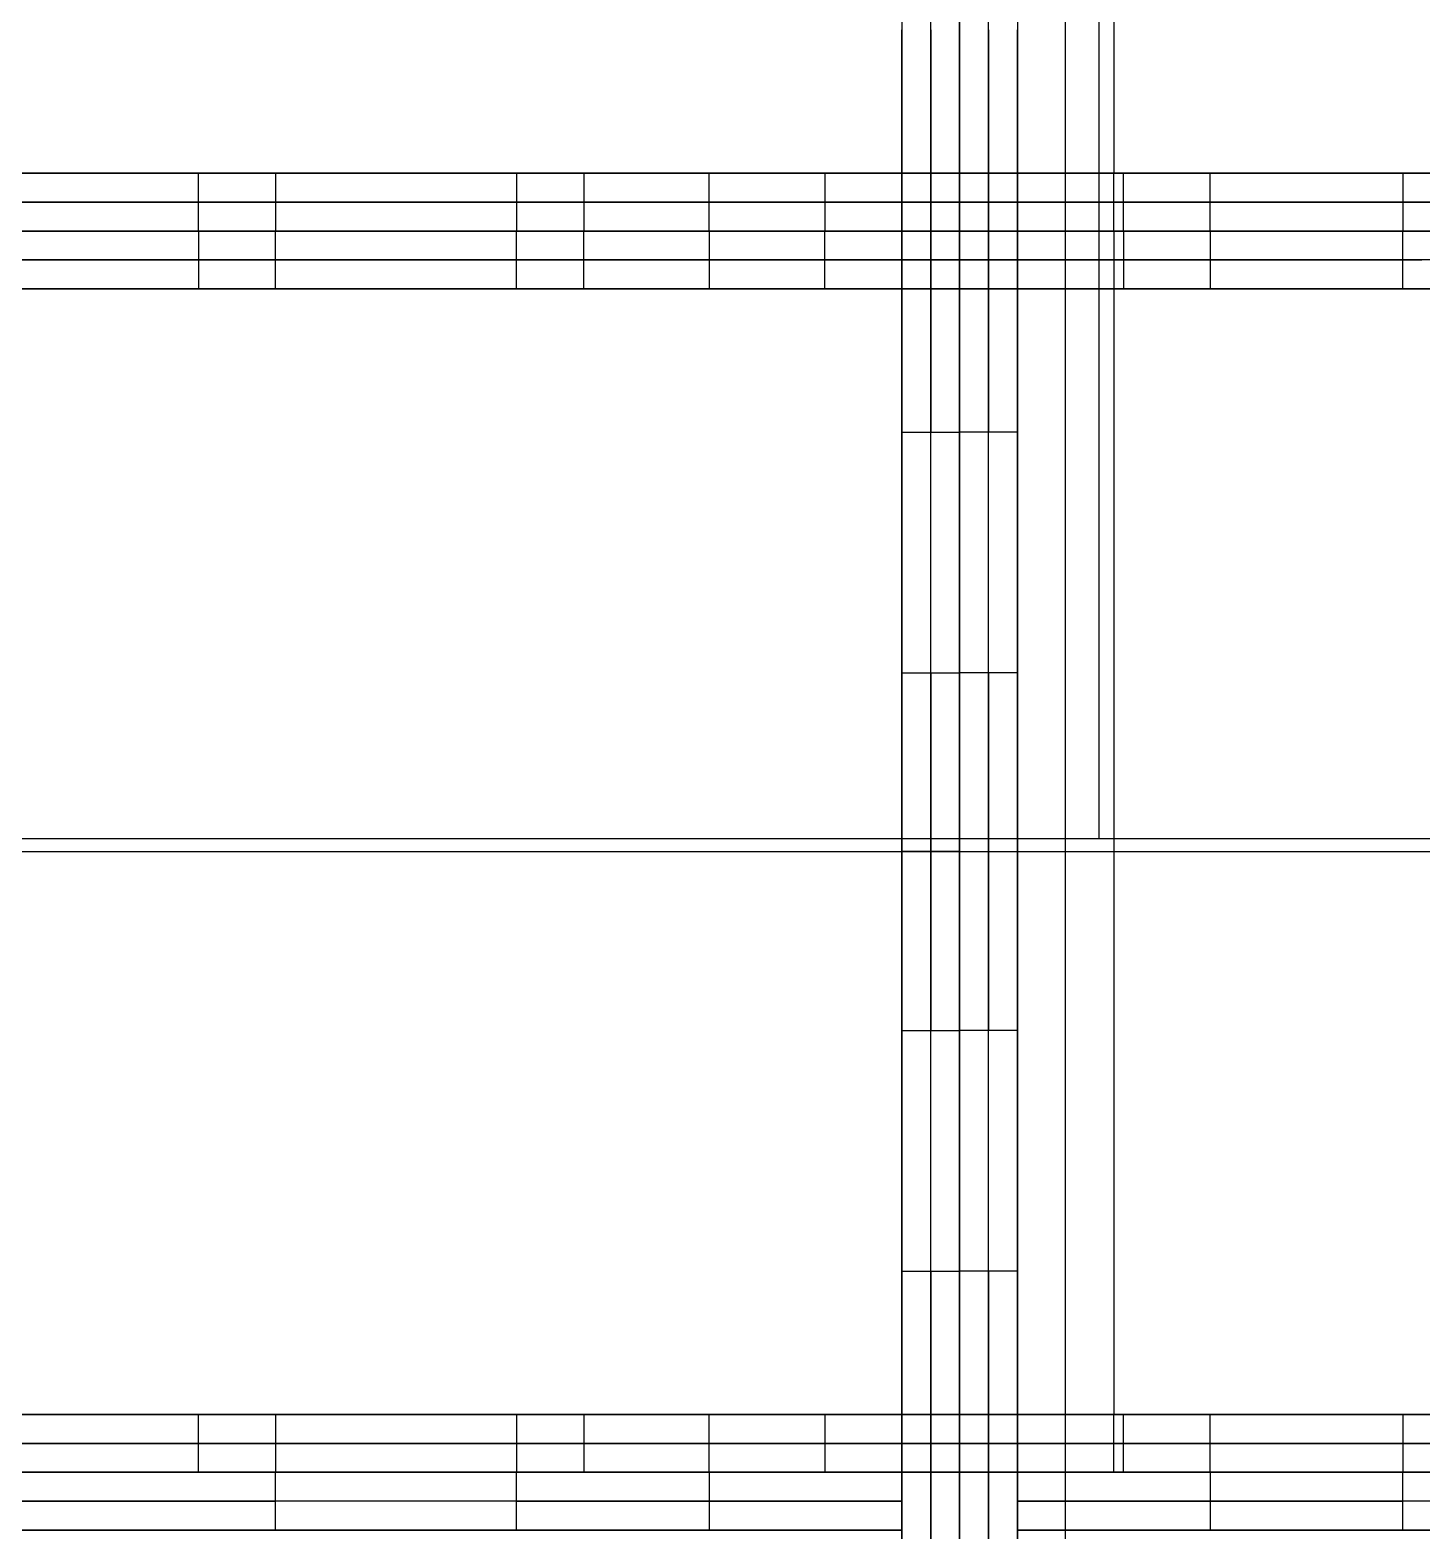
# Model space of a CAD drawing. Header units: millimetres. Extents: x 54 to 2208, y -253 to 13074.
# Drawn here: x 198.5 to 343, y 244.2 to 400 of the extents above; entities that cross this region are included whole.
import ezdxf

# ---------------------------------------------------------------- set-up
doc = ezdxf.new("R2010")
doc.units = ezdxf.units.MM
doc.header["$MEASUREMENT"] = 0
for name, color, linetype, true_color in [('Default', 178, 'Continuous', 0x000000), ('Drawers', 1, 'Continuous', 0xff0000), ('Little drawers', 15, 'Continuous', 0xa43730)]:
    doc.layers.add(name, color=color, linetype=linetype, true_color=true_color)

msp = doc.modelspace()

# ---------------------------------------------------------------- linework, layer by layer
at = {"layer": 'Default'}
for p, q in [((306, -56), (306, 544)), ((306, -56, 15), (306, 544, 15)), ((306, -56, 900), (306, 544, 900)), ((295, -42, 601), (295, 528, 601)), ((295, -42, 601), (295, 528, 601)), ((295, -22, 616), (295, 508, 616)), ((309.5, 316, 905), (309.5, 487, 905)), ((107, 316, 905), (512, 316, 905)), ((107, 316, 915), (512, 316, 915)), ((107, 316, 910), (512, 316, 910)), ((306, 175, 915), (306, 316, 915)), ((309.5, 316, 905), (309.5, 316, 915))]:
    msp.add_line(p, q, dxfattribs=at)
at = {"layer": 'Drawers'}
for p, q in [((311, 502, 15), (311, 385.09, 15)), ((311, 502, 21), (311, 385.09, 21)), ((311, 502, 304), (311, 385.09, 304)), ((311, 502, 310), (311, 385.09, 310)), ((522, 385.09, 113.81), (100, 385.09, 113.81)), ((100, 385.09, 64.41), (522, 385.09, 64.41)), ((522, 385.09, 402.81), (100, 385.09, 402.81)), ((100, 385.09, 353.41), (522, 385.09, 353.41)), ((176, 385.09, 15), (256, 385.09, 15)), ((256, 385.09, 21), (176, 385.09, 21)), ((176, 385.09, 304), (256, 385.09, 304)), ((256, 385.09, 310), (176, 385.09, 310)), ((216, 379.09, 15), (216, 385.09, 15)), ((216, 379.09, 304), (216, 385.09, 304)), ((256, 385.09, 15), (256, 379.09, 15)), ((256, 385.09, 21), (281, 385.09, 21)), ((256, 385.09, 304), (256, 379.09, 304)), ((256, 385.09, 310), (281, 385.09, 310)), ((281, 385.09, 15), (281, 379.09, 15)), ((281, 385.09, 15), (343, 385.09, 15)), ((343, 385.09, 21), (281, 385.09, 21)), ((281, 385.09, 304), (281, 379.09, 304)), ((281, 385.09, 304), (343, 385.09, 304)), ((343, 385.09, 310), (281, 385.09, 310)), ((311, 379.09, 113.81), (311, 385.09, 113.81)), ((311, 385.09, 21), (311, 385.09, 113.81)), ((311, 379.09, 402.81), (311, 385.09, 402.81)), ((311, 385.09, 310), (311, 385.09, 402.81)), ((312, 379.09, 15), (312, 385.09, 15)), ((312, 379.09, 304), (312, 385.09, 304)), ((100, 382.09, 113.81), (522, 382.09, 113.81)), ((100, 382.09, 402.81), (522, 382.09, 402.81)), ((256, 382.09, 15), (176, 382.09, 15)), ((256, 382.09, 304), (176, 382.09, 304)), ((343, 382.09, 15), (281, 382.09, 15)), ((343, 382.09, 304), (281, 382.09, 304)), ((94, 379.09, 64.41), (528, 379.09, 64.41)), ((94, 379.09, 64.41), (528, 379.09, 64.41)), ((94, 379.09, 353.41), (528, 379.09, 353.41)), ((94, 379.09, 353.41), (528, 379.09, 353.41)), ((100, 379.09, 113.81), (522, 379.09, 113.81)), ((522, 379.09, 113.81), (100, 379.09, 113.81)), ((522, 379.09, 402.81), (100, 379.09, 402.81)), ((100, 379.09, 402.81), (522, 379.09, 402.81)), ((256, 379.09, 15), (176, 379.09, 15)), ((176, 379.09, 15), (256, 379.09, 15)), ((176, 379.09, 304), (256, 379.09, 304)), ((256, 379.09, 304), (176, 379.09, 304)), ((216, 379.09, 15), (216, 373.09, 15)), ((216, 379.09, 304), (216, 373.09, 304)), ((256, 379.09, 15), (281, 379.09, 15)), ((256, 373.09, 15), (256, 379.09, 15)), ((256, 379.09, 21), (256, 379.09, 15)), ((281, 379.09, 21), (256, 379.09, 21)), ((281, 379.09, 18), (256, 379.09, 18)), ((281, 379.09, 15), (256, 379.09, 15)), ((256, 379.09, 21), (281, 379.09, 21)), ((256, 379.09, 15), (256, 379.09, 21)), ((256, 379.09, 18), (281, 379.09, 18)), ((281, 379.09, 304), (256, 379.09, 304)), ((256, 379.09, 310), (281, 379.09, 310)), ((256, 379.09, 304), (256, 379.09, 310)), ((256, 379.09, 307), (281, 379.09, 307)), ((256, 379.09, 304), (281, 379.09, 304)), ((256, 373.09, 304), (256, 379.09, 304)), ((256, 379.09, 310), (256, 379.09, 304)), ((281, 379.09, 310), (256, 379.09, 310)), ((281, 379.09, 307), (256, 379.09, 307)), ((268.5, 379.09, 15), (268.5, 379.09, 21)), ((268.5, 379.09, 15), (268.5, 379.09, 21)), ((268.5, 379.09, 304), (268.5, 379.09, 310)), ((268.5, 379.09, 304), (268.5, 379.09, 310)), ((281, 373.09, 15), (281, 379.09, 15)), ((281, 379.09, 15), (281, 379.09, 21)), ((343, 379.09, 15), (281, 379.09, 15)), ((281, 379.09, 21), (281, 379.09, 15)), ((281, 379.09, 15), (343, 379.09, 15)), ((281, 379.09, 310), (281, 379.09, 304)), ((281, 379.09, 304), (343, 379.09, 304)), ((281, 373.09, 304), (281, 379.09, 304)), ((281, 379.09, 304), (281, 379.09, 310)), ((343, 379.09, 304), (281, 379.09, 304)), ((311, 379.09, 113.81), (311, 379.09, 15)), ((311, 379.09, 113.81), (311, 373.09, 113.81)), ((311, 379.09, 15), (311, 379.09, 113.81)), ((311, 379.09, 304), (311, 379.09, 402.81)), ((311, 379.09, 402.81), (311, 379.09, 304)), ((311, 379.09, 402.81), (311, 373.09, 402.81)), ((312, 379.09, 15), (312, 373.09, 15)), ((312, 379.09, 304), (312, 373.09, 304)), ((522, 376.09, 113.81), (100, 376.09, 113.81)), ((522, 376.09, 402.81), (100, 376.09, 402.81)), ((176, 376.09, 15), (256, 376.09, 15)), ((176, 376.09, 304), (256, 376.09, 304)), ((281, 376.09, 15), (343, 376.09, 15)), ((281, 376.09, 304), (343, 376.09, 304)), ((100, 373.09, 113.81), (522, 373.09, 113.81)), ((100, 373.09, 64.41), (522, 373.09, 64.41)), ((100, 373.09, 402.81), (522, 373.09, 402.81)), ((100, 373.09, 353.41), (522, 373.09, 353.41)), ((256, 373.09, 15), (176, 373.09, 15)), ((176, 373.09, 21), (256, 373.09, 21)), ((256, 373.09, 304), (176, 373.09, 304)), ((176, 373.09, 310), (256, 373.09, 310)), ((281, 373.09, 21), (256, 373.09, 21)), ((281, 373.09, 310), (256, 373.09, 310)), ((343, 373.09, 15), (281, 373.09, 15)), ((281, 373.09, 21), (343, 373.09, 21)), ((343, 373.09, 304), (281, 373.09, 304)), ((281, 373.09, 310), (343, 373.09, 310)), ((311, 373.09, 15), (311, 256.18, 15)), ((311, 373.09, 21), (311, 256.18, 21)), ((311, 373.09, 113.81), (311, 373.09, 21)), ((311, 373.09, 304), (311, 256.18, 304)), ((311, 373.09, 310), (311, 256.18, 310)), ((311, 373.09, 402.81), (311, 373.09, 310)), ((100, 314.64, 15), (522, 314.64, 15)), ((100, 314.64, 21), (522, 314.64, 21)), ((100, 314.64, 304), (522, 314.64, 304)), ((100, 314.64, 310), (522, 314.64, 310)), ((522, 256.18, 113.81), (100, 256.18, 113.81)), ((100, 256.18, 64.41), (522, 256.18, 64.41)), ((522, 256.18, 402.81), (100, 256.18, 402.81)), ((100, 256.18, 353.41), (522, 256.18, 353.41)), ((176, 256.18, 15), (256, 256.18, 15)), ((256, 256.18, 21), (176, 256.18, 21)), ((176, 256.18, 304), (256, 256.18, 304)), ((256, 256.18, 310), (176, 256.18, 310)), ((216, 250.18, 15), (216, 256.18, 15)), ((216, 250.18, 304), (216, 256.18, 304)), ((256, 256.18, 15), (256, 250.18, 15)), ((256, 256.18, 21), (281, 256.18, 21)), ((256, 256.18, 304), (256, 250.18, 304)), ((256, 256.18, 310), (281, 256.18, 310)), ((281, 256.18, 15), (281, 250.18, 15)), ((281, 256.18, 15), (343, 256.18, 15)), ((343, 256.18, 21), (281, 256.18, 21)), ((281, 256.18, 304), (281, 250.18, 304)), ((281, 256.18, 304), (343, 256.18, 304)), ((343, 256.18, 310), (281, 256.18, 310)), ((311, 250.18, 113.81), (311, 256.18, 113.81)), ((311, 256.18, 21), (311, 256.18, 113.81)), ((311, 250.18, 402.81), (311, 256.18, 402.81)), ((311, 256.18, 310), (311, 256.18, 402.81)), ((312, 250.18, 15), (312, 256.18, 15)), ((312, 250.18, 304), (312, 256.18, 304)), ((100, 253.18, 113.81), (522, 253.18, 113.81)), ((100, 253.18, 402.81), (522, 253.18, 402.81)), ((256, 253.18, 15), (176, 253.18, 15)), ((256, 253.18, 304), (176, 253.18, 304)), ((343, 253.18, 15), (281, 253.18, 15)), ((343, 253.18, 304), (281, 253.18, 304)), ((94, 250.18, 64.41), (528, 250.18, 64.41)), ((94, 250.18, 353.41), (528, 250.18, 353.41)), ((522, 250.18, 113.81), (100, 250.18, 113.81)), ((522, 250.18, 402.81), (100, 250.18, 402.81)), ((176, 250.18, 15), (256, 250.18, 15)), ((176, 250.18, 304), (256, 250.18, 304)), ((281, 250.18, 15), (256, 250.18, 15)), ((256, 250.18, 21), (281, 250.18, 21)), ((256, 250.18, 15), (256, 250.18, 21)), ((256, 250.18, 18), (281, 250.18, 18)), ((281, 250.18, 304), (256, 250.18, 304)), ((256, 250.18, 310), (281, 250.18, 310)), ((256, 250.18, 304), (256, 250.18, 310)), ((256, 250.18, 307), (281, 250.18, 307)), ((268.5, 250.18, 15), (268.5, 250.18, 21)), ((268.5, 250.18, 304), (268.5, 250.18, 310)), ((281, 250.18, 21), (281, 250.18, 15)), ((281, 250.18, 15), (343, 250.18, 15)), ((281, 250.18, 310), (281, 250.18, 304)), ((281, 250.18, 304), (343, 250.18, 304)), ((311, 250.18, 15), (311, 250.18, 113.81)), ((311, 250.18, 304), (311, 250.18, 402.81))]:
    msp.add_line(p, q, dxfattribs=at)
at = {"layer": 'Little drawers'}
for p, q in [((292, 379.09, 699.81), (292, 508, 699.81)), ((295, 508, 699.81), (295, 379.09, 699.81)), ((295, 508, 699.81), (295, 379.09, 699.81)), ((298, 379.09, 699.81), (298, 508, 699.81)), ((289, 502, 699.81), (289, 385.09, 699.81)), ((289, 502, 650.41), (289, 385.09, 650.41)), ((295, 502, 650.41), (295, 385.09, 650.41)), ((295, 502, 650.41), (295, 385.09, 650.41)), ((301, 502, 699.81), (301, 385.09, 699.81)), ((301, 502, 650.41), (301, 385.09, 650.41)), ((289, 385.09, 601), (289, 399.97, 601)), ((289, 385.09, 607), (289, 399.97, 607)), ((292, 399.97, 601), (292, 379.09, 601)), ((295, 379.09, 601), (295, 399.97, 601)), ((295, 379.09, 601), (295, 399.97, 601)), ((298, 399.97, 601), (298, 379.09, 601)), ((301, 385.09, 601), (301, 399.97, 601)), ((301, 399.97, 607), (301, 385.09, 607)), ((84, 385.09, 699.81), (289, 385.09, 699.81)), ((84, 385.09, 650.41), (289, 385.09, 650.41)), ((224, 385.09, 601), (149, 385.09, 601)), ((149, 385.09, 607), (224, 385.09, 607)), ((224, 385.09, 601), (224, 379.09, 601)), ((249, 385.09, 607), (224, 385.09, 607)), ((289, 385.09, 601), (249, 385.09, 601)), ((249, 385.09, 601), (249, 379.09, 601)), ((249, 385.09, 607), (289, 385.09, 607)), ((269, 379.09, 601), (269, 385.09, 601)), ((289, 379.09, 601), (289, 385.09, 601)), ((289, 385.09, 699.81), (289, 379.09, 699.81)), ((289, 385.09, 699.81), (289, 385.09, 665.91)), ((289, 385.09, 640.91), (289, 385.09, 607)), ((289, 385.09, 665.91), (289, 385.09, 640.91)), ((295, 385.09, 601), (289, 385.09, 601)), ((295, 379.09, 665.91), (295, 385.09, 665.91)), ((295, 385.09, 665.91), (295, 385.09, 640.91)), ((295, 385.09, 640.91), (295, 379.09, 640.91)), ((295, 379.09, 653.41), (295, 385.09, 653.41)), ((295, 385.09, 640.91), (295, 379.09, 640.91)), ((295, 385.09, 665.91), (295, 385.09, 640.91)), ((295, 379.09, 665.91), (295, 385.09, 665.91)), ((295, 379.09, 653.41), (295, 385.09, 653.41)), ((295, 385.09, 601), (301, 385.09, 601)), ((341, 385.09, 601), (301, 385.09, 601)), ((301, 385.09, 607), (341, 385.09, 607)), ((301, 379.09, 601), (301, 385.09, 601)), ((301, 385.09, 665.91), (301, 385.09, 699.81)), ((301, 385.09, 699.81), (301, 379.09, 699.81)), ((301, 385.09, 699.81), (506, 385.09, 699.81)), ((301, 385.09, 665.91), (301, 385.09, 640.91)), ((301, 385.09, 607), (301, 385.09, 640.91)), ((301, 385.09, 650.41), (506, 385.09, 650.41)), ((321, 379.09, 601), (321, 385.09, 601)), ((341, 385.09, 601), (341, 379.09, 601)), ((366, 385.09, 607), (341, 385.09, 607)), ((289, 382.09, 699.81), (84, 382.09, 699.81)), ((149, 382.09, 601), (224, 382.09, 601)), ((249, 382.09, 601), (289, 382.09, 601)), ((295, 382.09, 640.91), (295, 382.09, 665.91)), ((295, 382.09, 665.91), (295, 382.09, 640.91)), ((301, 382.09, 601), (341, 382.09, 601)), ((506, 382.09, 699.81), (301, 382.09, 699.81)), ((78, 379.09, 650.41), (295, 379.09, 650.41)), ((78, 379.09, 650.41), (295, 379.09, 650.41)), ((84, 379.09, 699.81), (289, 379.09, 699.81)), ((84, 379.09, 699.81), (289, 379.09, 699.81)), ((224, 379.09, 601), (149, 379.09, 601)), ((224, 379.09, 601), (149, 379.09, 601)), ((224, 373.09, 601), (224, 379.09, 601)), ((249, 379.09, 601), (224, 379.09, 601)), ((249, 379.09, 607), (224, 379.09, 607)), ((224, 379.09, 607), (224, 379.09, 601)), ((224, 379.09, 604), (249, 379.09, 604)), ((224, 379.09, 601), (249, 379.09, 601)), ((224, 379.09, 607), (224, 379.09, 601)), ((249, 379.09, 607), (224, 379.09, 607)), ((249, 379.09, 604), (224, 379.09, 604)), ((236.5, 379.09, 601), (236.5, 379.09, 607)), ((236.5, 379.09, 601), (236.5, 379.09, 607)), ((249, 373.09, 601), (249, 379.09, 601)), ((249, 379.09, 601), (249, 379.09, 607)), ((289, 379.09, 601), (249, 379.09, 601)), ((249, 379.09, 601), (249, 379.09, 607)), ((289, 379.09, 601), (249, 379.09, 601)), ((269, 379.09, 601), (269, 373.09, 601)), ((289, 379.09, 601), (289, 379.09, 640.91)), ((289, 379.09, 640.91), (295, 379.09, 640.91)), ((289, 379.09, 665.91), (295, 379.09, 665.91)), ((289, 379.09, 665.91), (289, 379.09, 699.81)), ((289, 373.09, 601), (289, 379.09, 601)), ((289, 379.09, 699.81), (289, 373.09, 699.81)), ((295, 379.09, 601), (289, 379.09, 601)), ((289, 379.09, 699.81), (295, 379.09, 699.81)), ((295, 379.09, 607), (289, 379.09, 607)), ((295, 379.09, 682.86), (289, 379.09, 682.86)), ((289, 379.09, 640.91), (289, 379.09, 601)), ((289, 379.09, 640.91), (295, 379.09, 640.91)), ((289, 379.09, 665.91), (295, 379.09, 665.91)), ((289, 379.09, 699.81), (289, 379.09, 665.91)), ((289, 379.09, 699.81), (295, 379.09, 699.81)), ((289, 379.09, 601), (295, 379.09, 601)), ((295, 379.09, 682.86), (289, 379.09, 682.86)), ((295, 379.09, 607), (289, 379.09, 607)), ((292, 379.09, 640.91), (292, 379.09, 601)), ((292, 379.09, 699.81), (292, 379.09, 665.91)), ((292, 250.18, 699.81), (292, 379.09, 699.81)), ((292, 379.09, 601), (292, 358.21, 601)), ((292, 379.09, 665.91), (292, 379.09, 699.81)), ((292, 379.09, 601), (292, 379.09, 640.91)), ((295, 379.09, 665.91), (295, 379.09, 640.91)), ((295, 373.09, 665.91), (295, 379.09, 665.91)), ((295, 379.09, 640.91), (295, 373.09, 640.91)), ((295, 379.09, 601), (295, 379.09, 640.91)), ((295, 358.21, 601), (295, 379.09, 601)), ((295, 379.09, 699.81), (295, 250.18, 699.81)), ((295, 379.09, 665.91), (295, 379.09, 699.81)), ((295, 379.09, 653.41), (295, 373.09, 653.41)), ((301, 379.09, 665.91), (295, 379.09, 665.91)), ((295, 379.09, 640.91), (295, 379.09, 665.91)), ((301, 379.09, 640.91), (295, 379.09, 640.91)), ((295, 379.09, 640.91), (295, 373.09, 640.91)), ((295, 373.09, 665.91), (295, 379.09, 665.91)), ((295, 379.09, 601), (295, 379.09, 640.91)), ((295, 358.21, 601), (295, 379.09, 601)), ((295, 379.09, 699.81), (295, 250.18, 699.81)), ((295, 379.09, 665.91), (295, 379.09, 699.81)), ((295, 379.09, 601), (301, 379.09, 601)), ((301, 379.09, 699.81), (295, 379.09, 699.81)), ((295, 379.09, 650.41), (512, 379.09, 650.41)), ((295, 379.09, 653.41), (295, 373.09, 653.41)), ((295, 379.09, 607), (301, 379.09, 607)), ((295, 379.09, 682.86), (301, 379.09, 682.86)), ((295, 379.09, 665.91), (295, 379.09, 640.91)), ((295, 379.09, 640.91), (295, 379.09, 601)), ((295, 379.09, 699.81), (295, 379.09, 665.91)), ((301, 379.09, 665.91), (295, 379.09, 665.91)), ((295, 379.09, 640.91), (295, 379.09, 665.91)), ((301, 379.09, 640.91), (295, 379.09, 640.91)), ((295, 379.09, 640.91), (295, 379.09, 601)), ((295, 379.09, 699.81), (295, 379.09, 665.91)), ((301, 379.09, 699.81), (295, 379.09, 699.81)), ((301, 379.09, 601), (295, 379.09, 601)), ((295, 379.09, 650.41), (512, 379.09, 650.41)), ((295, 379.09, 682.86), (301, 379.09, 682.86)), ((295, 379.09, 607), (301, 379.09, 607)), ((298, 379.09, 640.91), (298, 379.09, 601)), ((298, 379.09, 699.81), (298, 379.09, 665.91)), ((298, 250.18, 699.81), (298, 379.09, 699.81)), ((298, 379.09, 601), (298, 358.21, 601)), ((298, 379.09, 665.91), (298, 379.09, 699.81)), ((298, 379.09, 601), (298, 379.09, 640.91)), ((301, 379.09, 699.81), (506, 379.09, 699.81)), ((301, 379.09, 665.91), (301, 379.09, 699.81)), ((301, 379.09, 601), (301, 379.09, 640.91)), ((341, 379.09, 601), (301, 379.09, 601)), ((301, 373.09, 601), (301, 379.09, 601)), ((301, 379.09, 699.81), (301, 373.09, 699.81)), ((301, 379.09, 699.81), (506, 379.09, 699.81)), ((301, 379.09, 699.81), (301, 379.09, 665.91)), ((301, 379.09, 640.91), (301, 379.09, 601)), ((341, 379.09, 601), (301, 379.09, 601)), ((321, 379.09, 601), (321, 373.09, 601)), ((341, 373.09, 601), (341, 379.09, 601)), ((366, 379.09, 601), (341, 379.09, 601)), ((366, 379.09, 607), (341, 379.09, 607)), ((341, 379.09, 607), (341, 379.09, 601)), ((341, 379.09, 604), (366, 379.09, 604)), ((341, 379.09, 601), (366, 379.09, 601)), ((341, 379.09, 607), (341, 379.09, 601)), ((366, 379.09, 607), (341, 379.09, 607)), ((366, 379.09, 604), (341, 379.09, 604)), ((289, 376.09, 699.81), (84, 376.09, 699.81)), ((149, 376.09, 601), (224, 376.09, 601)), ((249, 376.09, 601), (289, 376.09, 601)), ((295, 376.09, 640.91), (295, 376.09, 665.91)), ((295, 376.09, 665.91), (295, 376.09, 640.91)), ((301, 376.09, 601), (341, 376.09, 601)), ((506, 376.09, 699.81), (301, 376.09, 699.81)), ((84, 373.09, 699.81), (289, 373.09, 699.81)), ((84, 373.09, 650.41), (289, 373.09, 650.41)), ((224, 373.09, 601), (149, 373.09, 601)), ((224, 373.09, 607), (149, 373.09, 607)), ((249, 373.09, 607), (224, 373.09, 607)), ((289, 373.09, 601), (249, 373.09, 601)), ((289, 373.09, 607), (249, 373.09, 607)), ((289, 358.21, 601), (289, 373.09, 601)), ((289, 358.21, 607), (289, 373.09, 607)), ((289, 373.09, 699.81), (289, 373.09, 665.91)), ((289, 373.09, 640.91), (289, 373.09, 607)), ((289, 373.09, 640.91), (289, 373.09, 665.91)), ((289, 373.09, 699.81), (289, 256.18, 699.81)), ((295, 373.09, 601), (289, 373.09, 601)), ((289, 373.09, 650.41), (289, 256.18, 650.41)), ((295, 373.09, 640.91), (295, 373.09, 665.91)), ((295, 373.09, 650.41), (295, 256.18, 650.41)), ((295, 373.09, 640.91), (295, 373.09, 665.91)), ((295, 373.09, 650.41), (295, 256.18, 650.41)), ((295, 373.09, 601), (301, 373.09, 601)), ((301, 358.21, 601), (301, 373.09, 601)), ((341, 373.09, 601), (301, 373.09, 601)), ((341, 373.09, 607), (301, 373.09, 607)), ((301, 373.09, 607), (301, 358.21, 607)), ((301, 373.09, 665.91), (301, 373.09, 699.81)), ((301, 373.09, 699.81), (506, 373.09, 699.81)), ((301, 373.09, 640.91), (301, 373.09, 665.91)), ((301, 373.09, 699.81), (301, 256.18, 699.81)), ((301, 373.09, 607), (301, 373.09, 640.91)), ((301, 373.09, 650.41), (506, 373.09, 650.41)), ((301, 373.09, 650.41), (301, 256.18, 650.41)), ((366, 373.09, 607), (341, 373.09, 607)), ((289, 358.21, 601), (295, 358.21, 601)), ((289, 333.21, 607), (289, 358.21, 607)), ((295, 333.21, 601), (295, 358.21, 601)), ((295, 333.21, 607), (295, 358.21, 607)), ((295, 358.21, 607), (295, 358.21, 601)), ((295, 358.21, 604), (295, 333.21, 604)), ((295, 358.21, 601), (295, 333.21, 601)), ((301, 358.21, 601), (295, 358.21, 601)), ((295, 358.21, 607), (295, 358.21, 601)), ((295, 333.21, 607), (295, 358.21, 607)), ((295, 333.21, 604), (295, 358.21, 604)), ((301, 333.21, 607), (301, 358.21, 607)), ((295, 345.71, 601), (295, 345.71, 607)), ((295, 345.71, 601), (295, 345.71, 607)), ((289, 333.21, 601), (295, 333.21, 601)), ((289, 296.06, 601), (289, 333.21, 601)), ((289, 296.06, 607), (289, 333.21, 607)), ((292, 333.21, 601), (292, 296.06, 601)), ((295, 333.21, 601), (295, 333.21, 607)), ((295, 296.06, 601), (295, 333.21, 601)), ((301, 333.21, 601), (295, 333.21, 601)), ((295, 333.21, 601), (295, 333.21, 607)), ((295, 296.06, 601), (295, 333.21, 601)), ((298, 333.21, 601), (298, 296.06, 601)), ((301, 296.06, 601), (301, 333.21, 601)), ((301, 333.21, 607), (301, 296.06, 607)), ((84, 314.64, 607), (289, 314.64, 607)), ((295, 314.64, 699.81), (289, 314.64, 699.81)), ((295, 314.64, 601), (289, 314.64, 601)), ((289, 314.64, 607), (289, 314.64, 699.81)), ((295, 314.64, 601), (295, 314.64, 699.81)), ((295, 314.64, 601), (295, 314.64, 699.81)), ((295, 314.64, 699.81), (301, 314.64, 699.81)), ((295, 314.64, 601), (301, 314.64, 601)), ((301, 314.64, 607), (506, 314.64, 607)), ((301, 314.64, 607), (301, 314.64, 699.81)), ((289, 296.06, 601), (295, 296.06, 601)), ((289, 271.06, 607), (289, 296.06, 607)), ((295, 271.06, 601), (295, 296.06, 601)), ((295, 271.06, 607), (295, 296.06, 607)), ((295, 296.06, 607), (295, 296.06, 601)), ((295, 296.06, 604), (295, 271.06, 604)), ((295, 296.06, 601), (295, 271.06, 601)), ((301, 296.06, 601), (295, 296.06, 601)), ((295, 296.06, 607), (295, 296.06, 601)), ((295, 271.06, 607), (295, 296.06, 607)), ((295, 271.06, 604), (295, 296.06, 604)), ((301, 271.06, 607), (301, 296.06, 607)), ((295, 283.56, 601), (295, 283.56, 607)), ((295, 283.56, 601), (295, 283.56, 607)), ((289, 271.06, 601), (295, 271.06, 601)), ((289, 256.18, 601), (289, 271.06, 601)), ((289, 256.18, 607), (289, 271.06, 607)), ((292, 271.06, 601), (292, 250.18, 601)), ((295, 271.06, 601), (295, 271.06, 607)), ((295, 250.18, 601), (295, 271.06, 601)), ((301, 271.06, 601), (295, 271.06, 601)), ((295, 271.06, 601), (295, 271.06, 607)), ((295, 250.18, 601), (295, 271.06, 601)), ((298, 271.06, 601), (298, 250.18, 601)), ((301, 256.18, 601), (301, 271.06, 601)), ((301, 271.06, 607), (301, 256.18, 607)), ((84, 256.18, 699.81), (289, 256.18, 699.81)), ((84, 256.18, 650.41), (289, 256.18, 650.41)), ((224, 256.18, 601), (149, 256.18, 601)), ((149, 256.18, 607), (224, 256.18, 607)), ((224, 256.18, 601), (224, 250.18, 601)), ((249, 256.18, 607), (224, 256.18, 607)), ((289, 256.18, 601), (249, 256.18, 601)), ((249, 256.18, 601), (249, 250.18, 601)), ((249, 256.18, 607), (289, 256.18, 607)), ((269, 250.18, 601), (269, 256.18, 601)), ((289, 250.18, 601), (289, 256.18, 601)), ((289, 256.18, 699.81), (289, 250.18, 699.81)), ((289, 256.18, 699.81), (289, 256.18, 665.91)), ((289, 256.18, 640.91), (289, 256.18, 607)), ((289, 256.18, 665.91), (289, 256.18, 640.91)), ((295, 256.18, 601), (289, 256.18, 601)), ((295, 250.18, 665.91), (295, 256.18, 665.91)), ((295, 256.18, 665.91), (295, 256.18, 640.91)), ((295, 256.18, 640.91), (295, 250.18, 640.91)), ((295, 250.18, 653.41), (295, 256.18, 653.41)), ((295, 256.18, 640.91), (295, 250.18, 640.91)), ((295, 256.18, 665.91), (295, 256.18, 640.91)), ((295, 250.18, 665.91), (295, 256.18, 665.91)), ((295, 250.18, 653.41), (295, 256.18, 653.41)), ((295, 256.18, 601), (301, 256.18, 601)), ((341, 256.18, 601), (301, 256.18, 601)), ((301, 256.18, 607), (341, 256.18, 607)), ((301, 250.18, 601), (301, 256.18, 601)), ((301, 256.18, 665.91), (301, 256.18, 699.81)), ((301, 256.18, 699.81), (301, 250.18, 699.81)), ((301, 256.18, 699.81), (506, 256.18, 699.81)), ((301, 256.18, 665.91), (301, 256.18, 640.91)), ((301, 256.18, 607), (301, 256.18, 640.91)), ((301, 256.18, 650.41), (506, 256.18, 650.41)), ((321, 250.18, 601), (321, 256.18, 601)), ((341, 256.18, 601), (341, 250.18, 601)), ((366, 256.18, 607), (341, 256.18, 607)), ((289, 253.18, 699.81), (84, 253.18, 699.81)), ((149, 253.18, 601), (224, 253.18, 601)), ((249, 253.18, 601), (289, 253.18, 601)), ((295, 253.18, 640.91), (295, 253.18, 665.91)), ((295, 253.18, 665.91), (295, 253.18, 640.91)), ((301, 253.18, 601), (341, 253.18, 601)), ((506, 253.18, 699.81), (301, 253.18, 699.81)), ((78, 250.18, 650.41), (295, 250.18, 650.41)), ((78, 250.18, 650.41), (295, 250.18, 650.41)), ((84, 250.18, 699.81), (289, 250.18, 699.81)), ((84, 250.18, 699.81), (289, 250.18, 699.81)), ((224, 250.18, 601), (149, 250.18, 601)), ((224, 250.18, 601), (149, 250.18, 601)), ((224, 244.18, 601), (224, 250.18, 601)), ((249, 250.18, 601), (224, 250.18, 601)), ((249, 250.18, 607), (224, 250.18, 607)), ((224, 250.18, 607), (224, 250.18, 601)), ((224, 250.18, 604), (249, 250.18, 604)), ((224, 250.18, 601), (249, 250.18, 601)), ((224, 250.18, 607), (224, 250.18, 601)), ((249, 250.18, 607), (224, 250.18, 607)), ((249, 250.18, 604), (224, 250.18, 604)), ((236.5, 250.18, 601), (236.5, 250.18, 607)), ((236.5, 250.18, 601), (236.5, 250.18, 607)), ((249, 244.18, 601), (249, 250.18, 601)), ((249, 250.18, 601), (249, 250.18, 607)), ((289, 250.18, 601), (249, 250.18, 601)), ((249, 250.18, 601), (249, 250.18, 607)), ((289, 250.18, 601), (249, 250.18, 601)), ((269, 250.18, 601), (269, 244.18, 601)), ((289, 250.18, 601), (289, 250.18, 640.91)), ((289, 250.18, 640.91), (295, 250.18, 640.91)), ((289, 250.18, 665.91), (295, 250.18, 665.91)), ((289, 250.18, 665.91), (289, 250.18, 699.81)), ((289, 244.18, 601), (289, 250.18, 601)), ((289, 250.18, 699.81), (289, 244.18, 699.81)), ((295, 250.18, 601), (289, 250.18, 601)), ((289, 250.18, 699.81), (295, 250.18, 699.81)), ((295, 250.18, 607), (289, 250.18, 607)), ((295, 250.18, 682.86), (289, 250.18, 682.86)), ((289, 250.18, 640.91), (289, 250.18, 601)), ((289, 250.18, 640.91), (295, 250.18, 640.91)), ((289, 250.18, 665.91), (295, 250.18, 665.91)), ((289, 250.18, 699.81), (289, 250.18, 665.91)), ((289, 250.18, 699.81), (295, 250.18, 699.81)), ((289, 250.18, 601), (295, 250.18, 601)), ((295, 250.18, 682.86), (289, 250.18, 682.86)), ((295, 250.18, 607), (289, 250.18, 607)), ((292, 250.18, 640.91), (292, 250.18, 601)), ((292, 250.18, 699.81), (292, 250.18, 665.91)), ((292, 121.27, 699.81), (292, 250.18, 699.81)), ((292, 250.18, 601), (292, 229.3, 601)), ((292, 250.18, 665.91), (292, 250.18, 699.81)), ((292, 250.18, 601), (292, 250.18, 640.91)), ((295, 250.18, 665.91), (295, 250.18, 640.91)), ((295, 244.18, 665.91), (295, 250.18, 665.91)), ((295, 250.18, 640.91), (295, 244.18, 640.91)), ((295, 250.18, 601), (295, 250.18, 640.91)), ((295, 229.3, 601), (295, 250.18, 601)), ((295, 250.18, 699.81), (295, 121.27, 699.81)), ((295, 250.18, 665.91), (295, 250.18, 699.81)), ((295, 250.18, 653.41), (295, 244.18, 653.41)), ((301, 250.18, 665.91), (295, 250.18, 665.91)), ((295, 250.18, 640.91), (295, 250.18, 665.91)), ((301, 250.18, 640.91), (295, 250.18, 640.91)), ((295, 250.18, 640.91), (295, 244.18, 640.91)), ((295, 244.18, 665.91), (295, 250.18, 665.91)), ((295, 250.18, 601), (295, 250.18, 640.91)), ((295, 229.3, 601), (295, 250.18, 601)), ((295, 250.18, 699.81), (295, 121.27, 699.81)), ((295, 250.18, 665.91), (295, 250.18, 699.81)), ((295, 250.18, 601), (301, 250.18, 601)), ((301, 250.18, 699.81), (295, 250.18, 699.81)), ((295, 250.18, 650.41), (512, 250.18, 650.41)), ((295, 250.18, 653.41), (295, 244.18, 653.41)), ((295, 250.18, 607), (301, 250.18, 607)), ((295, 250.18, 682.86), (301, 250.18, 682.86)), ((295, 250.18, 665.91), (295, 250.18, 640.91)), ((295, 250.18, 640.91), (295, 250.18, 601)), ((295, 250.18, 699.81), (295, 250.18, 665.91)), ((301, 250.18, 665.91), (295, 250.18, 665.91)), ((295, 250.18, 640.91), (295, 250.18, 665.91)), ((301, 250.18, 640.91), (295, 250.18, 640.91)), ((295, 250.18, 640.91), (295, 250.18, 601)), ((295, 250.18, 699.81), (295, 250.18, 665.91)), ((301, 250.18, 699.81), (295, 250.18, 699.81)), ((301, 250.18, 601), (295, 250.18, 601)), ((295, 250.18, 650.41), (512, 250.18, 650.41)), ((295, 250.18, 682.86), (301, 250.18, 682.86)), ((295, 250.18, 607), (301, 250.18, 607)), ((298, 250.18, 640.91), (298, 250.18, 601)), ((298, 250.18, 699.81), (298, 250.18, 665.91)), ((298, 121.27, 699.81), (298, 250.18, 699.81)), ((298, 250.18, 601), (298, 229.3, 601)), ((298, 250.18, 665.91), (298, 250.18, 699.81)), ((298, 250.18, 601), (298, 250.18, 640.91)), ((301, 250.18, 699.81), (506, 250.18, 699.81)), ((301, 250.18, 665.91), (301, 250.18, 699.81)), ((301, 250.18, 601), (301, 250.18, 640.91)), ((341, 250.18, 601), (301, 250.18, 601)), ((301, 244.18, 601), (301, 250.18, 601)), ((301, 250.18, 699.81), (301, 244.18, 699.81)), ((301, 250.18, 699.81), (506, 250.18, 699.81)), ((301, 250.18, 699.81), (301, 250.18, 665.91)), ((301, 250.18, 640.91), (301, 250.18, 601)), ((341, 250.18, 601), (301, 250.18, 601)), ((321, 250.18, 601), (321, 244.18, 601)), ((341, 244.18, 601), (341, 250.18, 601)), ((366, 250.18, 601), (341, 250.18, 601)), ((366, 250.18, 607), (341, 250.18, 607)), ((341, 250.18, 607), (341, 250.18, 601)), ((341, 250.18, 604), (366, 250.18, 604)), ((341, 250.18, 601), (366, 250.18, 601)), ((341, 250.18, 607), (341, 250.18, 601)), ((366, 250.18, 607), (341, 250.18, 607)), ((366, 250.18, 604), (341, 250.18, 604)), ((289, 247.18, 699.81), (84, 247.18, 699.81)), ((149, 247.18, 601), (224, 247.18, 601)), ((249, 247.18, 601), (289, 247.18, 601)), ((295, 247.18, 640.91), (295, 247.18, 665.91)), ((295, 247.18, 665.91), (295, 247.18, 640.91)), ((301, 247.18, 601), (341, 247.18, 601)), ((506, 247.18, 699.81), (301, 247.18, 699.81)), ((84, 244.18, 699.81), (289, 244.18, 699.81)), ((84, 244.18, 650.41), (289, 244.18, 650.41)), ((224, 244.18, 601), (149, 244.18, 601)), ((224, 244.18, 607), (149, 244.18, 607)), ((249, 244.18, 607), (224, 244.18, 607)), ((289, 244.18, 601), (249, 244.18, 601)), ((289, 244.18, 607), (249, 244.18, 607)), ((289, 229.3, 601), (289, 244.18, 601)), ((289, 229.3, 607), (289, 244.18, 607)), ((289, 244.18, 699.81), (289, 244.18, 665.91)), ((289, 244.18, 640.91), (289, 244.18, 607)), ((289, 244.18, 640.91), (289, 244.18, 665.91)), ((289, 244.18, 699.81), (289, 127.27, 699.81)), ((295, 244.18, 640.91), (295, 244.18, 665.91)), ((295, 244.18, 640.91), (295, 244.18, 665.91)), ((301, 229.3, 601), (301, 244.18, 601)), ((341, 244.18, 601), (301, 244.18, 601)), ((341, 244.18, 607), (301, 244.18, 607)), ((301, 244.18, 607), (301, 229.3, 607)), ((301, 244.18, 665.91), (301, 244.18, 699.81)), ((301, 244.18, 699.81), (506, 244.18, 699.81)), ((301, 244.18, 640.91), (301, 244.18, 665.91)), ((301, 244.18, 699.81), (301, 127.27, 699.81)), ((301, 244.18, 607), (301, 244.18, 640.91)), ((301, 244.18, 650.41), (506, 244.18, 650.41)), ((366, 244.18, 607), (341, 244.18, 607))]:
    msp.add_line(p, q, dxfattribs=at)

doc.saveas('drawing.dxf')
